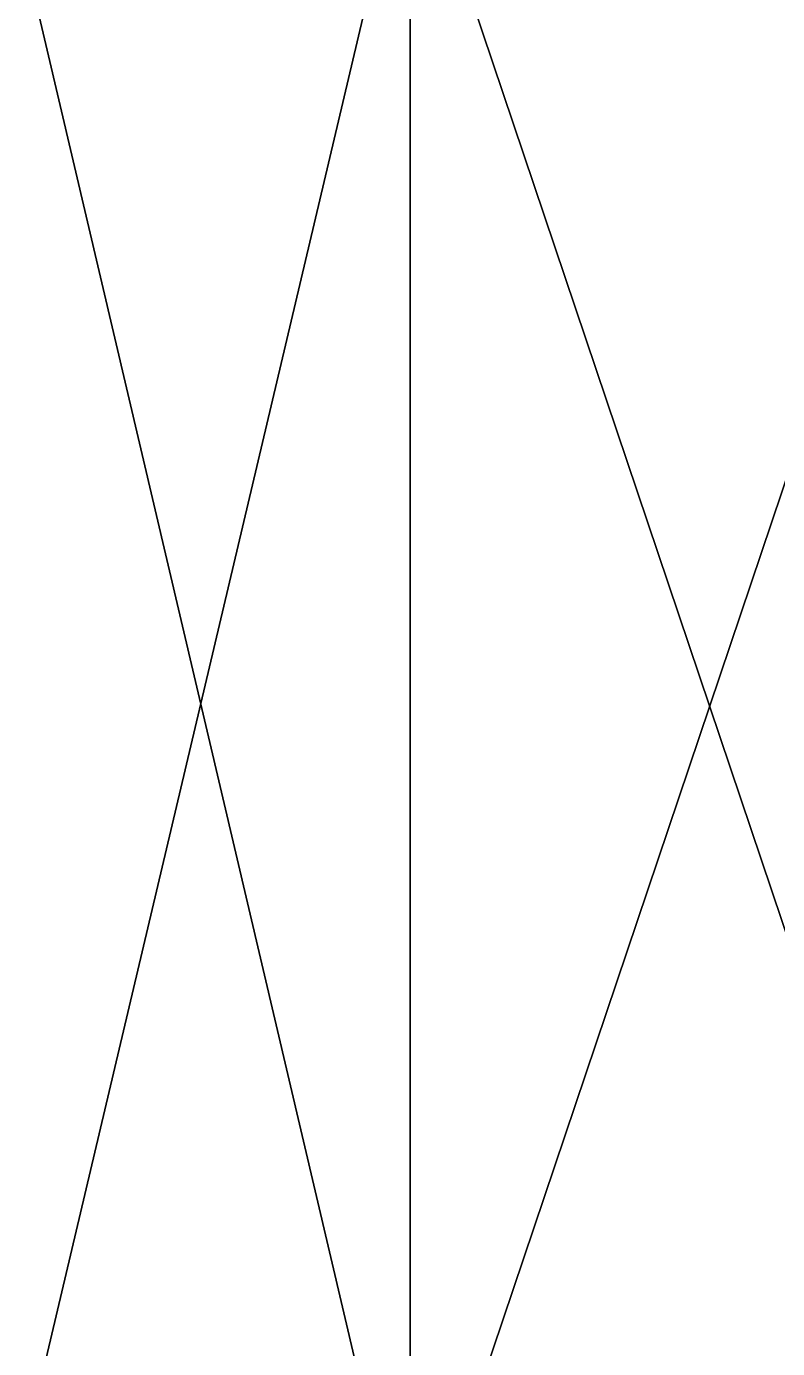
# Model space of a CAD drawing. Header units: centimetres. Extents: x -535 to 535, y -497 to 497.
# Drawn here: x 306.28 to 320.75, y 247.24 to 272.69 of the extents above; entities that cross this region are included whole.
import ezdxf

# ---------------------------------------------------------------- set-up
doc = ezdxf.new("R2010")
doc.units = ezdxf.units.CM
doc.layers.add('Object021', color=7, linetype='Continuous', true_color=0xe5a6d7)

msp = doc.modelspace()

# ---------------------------------------------------------------- meshes
at = {"layer": 'Object021', "color": 31, "true_color": 0xe4b899}
mesh = msp.add_polyface(dxfattribs=at)
corners = [(313.675, 276.723, 167.693), (305.625, 276.723, 162.908), (305.625, 315.596, 162.908), (325.204, 276.723, 170.104), (313.675, 315.595, 167.693), (325.204, 242.492, 170.104), (313.675, 242.492, 167.693), (305.625, 242.492, 162.908), (300.724, 276.723, -378.084), (298.295, 276.723, -374.366), (298.295, 242.492, -374.366), (300.724, 242.492, -378.084), (305.58, 276.723, -380.426), (305.58, 242.492, -380.426), (313.675, 208.261, -381.831), (325.204, 208.261, -382.533), (325.204, 242.492, -382.533), (313.675, 242.492, -381.831), (305.58, 208.261, -380.426), (340.367, 276.723, -382.768), (325.204, 276.723, -382.533), (297.666, 276.723, 127.012), (298.565, 276.723, 143.243), (298.565, 242.492, 143.243), (300.904, 242.492, 154.983), (300.904, 208.261, 154.983), (298.565, 208.261, 143.243), (305.625, 208.261, 162.908), (313.675, 208.261, 167.693), (325.204, 208.261, 170.104), (340.367, 242.492, 170.908), (300.724, 208.261, -378.084), (298.295, 208.261, -374.366), (297.486, 242.492, -368.832), (313.675, 276.723, -381.831), (297.666, 242.492, 127.012), (300.904, 276.723, 154.983), (298.565, 315.596, 143.243), (300.904, 315.595, 154.984)]
mesh.append_faces([[corners[k] for k in face] for face in [(0, 1, 2), (3, 0, 4), (0, 3, 5), (5, 6, 0), (1, 0, 6), (6, 7, 1), (8, 9, 10), (10, 11, 8), (12, 8, 11), (11, 13, 12), (14, 15, 16), (16, 17, 14), (18, 14, 17), (17, 13, 18), (19, 20, 16), (21, 22, 23), (24, 25, 26), (26, 23, 24), (25, 24, 7), (7, 27, 25), (28, 27, 7), (7, 6, 28), (29, 28, 6), (6, 5, 29), (30, 5, 3), (31, 18, 13), (13, 11, 31), (32, 31, 11), (11, 10, 32), (33, 10, 9), (34, 12, 13), (13, 17, 34), (20, 34, 17), (17, 16, 20), (35, 23, 26), (36, 1, 7), (7, 24, 36), (22, 36, 24), (24, 23, 22), (36, 22, 37), (1, 36, 38)]], dxfattribs={"vtx2": -1, "color": 31})

doc.saveas('drawing.dxf')
